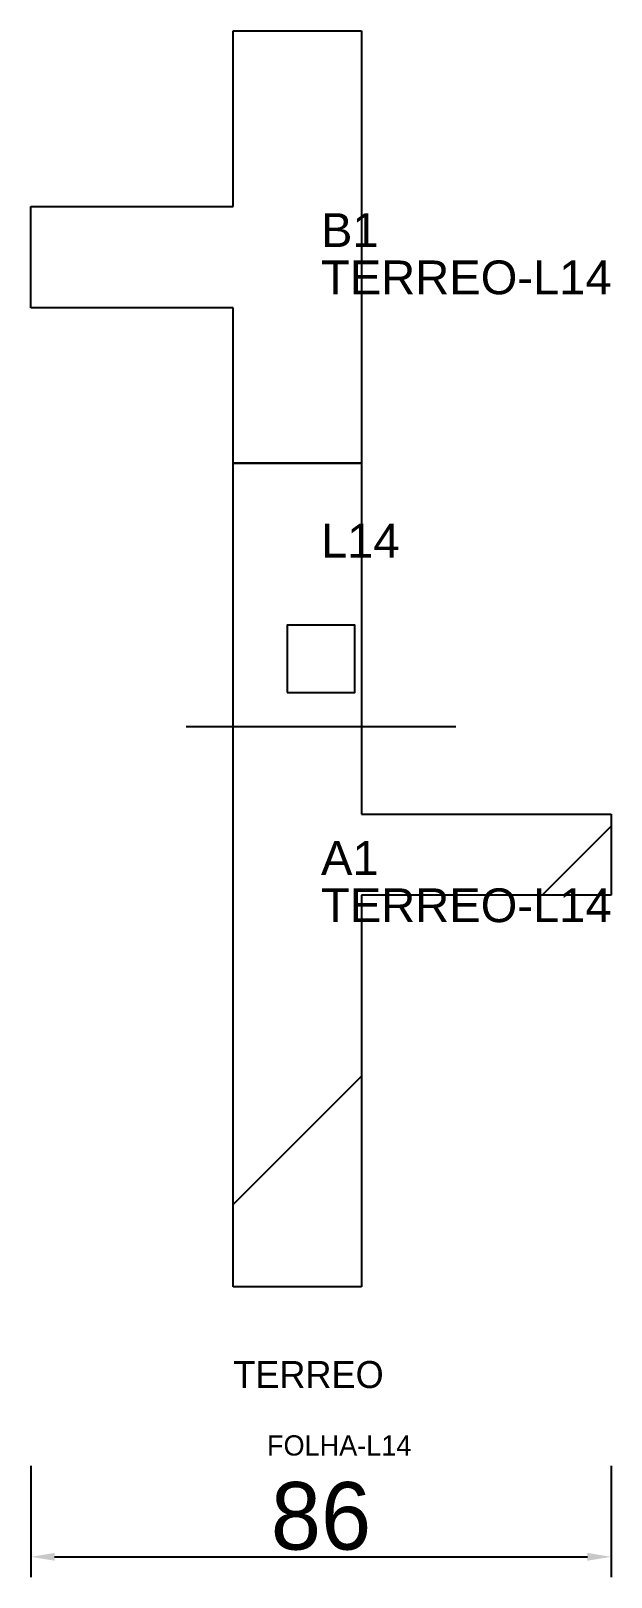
# Model space of a CAD drawing. Header units: metres. Extents: x 222 to 308, y -28 to 202.
import ezdxf

# ---------------------------------------------------------------- set-up
doc = ezdxf.new("R2010")
doc.units = ezdxf.units.M
for name, color, linetype in [('3', 3, 'CONTINUOUS'), ('AUX00', 7, 'CONTINUOUS'), ('COTA', 241, 'CONTINUOUS'), ('FOLHA', 255, 'CONTINUOUS'), ('Hachura', 251, 'CONTINUOUS'), ('NOMENCLATURA', 7, 'CONTINUOUS'), ('Nível', 160, 'CONTINUOUS'), ('Painéis', 200, 'CONTINUOUS'), ('Pilares', 5, 'CONTINUOUS'), ('SARR_2.2x7', 40, 'CONTINUOUS')]:
    doc.layers.add(name, color=color, linetype=linetype)
doc.styles.add('ARIAL', font='Arial.ttf')
doc.styles.add('STR_STANDARD', font='arial.ttf')
doc.dimstyles.new('EZ DXF', dxfattribs={"dimtxt": 10, "dimasz": 3.5, "dimexe": 3, "dimexo": 1.5, "dimgap": 1, "dimtad": 1, "dimdec": 1, "dimdsep": 46, "dimcen": 2.5, "dimazin": 3, "dimtfac": 1, "dimtmove": 0, "dimatfit": 3})

msp = doc.modelspace()

# ---------------------------------------------------------------- hatches: boundary and pattern name
at = {"layer": 'Hachura'}
h = msp.add_hatch(dxfattribs=at)
h.set_pattern_fill('ANSI31', scale=50)
h.paths.add_polyline_path([(252.2, 15.5), (252.2, 160.5), (222.2, 160.5), (222.2, 175.5), (252.2, 175.5), (252.2, 201.5), (271.2, 201.5), (271.2, 85.5), (308.2, 85.5), (308.2, 73.5), (271.2, 73.5), (271.2, 15.5)])
h = msp.add_hatch(dxfattribs=at)
h.set_pattern_fill('ANSI31', scale=50)
h.paths.add_polyline_path([(252.2, 15.5), (252.2, 160.5), (222.2, 160.5), (222.2, 175.5), (252.2, 175.5), (252.2, 201.5), (271.2, 201.5), (271.2, 85.5), (308.2, 85.5), (308.2, 73.5), (271.2, 73.5), (271.2, 15.5)])

# ---------------------------------------------------------------- linework, layer by layer
at = {"layer": '3'}
msp.add_lwpolyline([(252.2, 137.5), (271.2, 137.5)], close=True, dxfattribs=at)
msp.add_lwpolyline([(252.2, 137.5), (271.2, 137.5)], close=True, dxfattribs=at)
at = {"layer": 'Painéis', "color": 200}
for p, q in [((252.2, 175.5), (252.2, 201.5)), ((252.2, 201.5), (271.2, 201.5)), ((252.2, 175.5), (252.2, 201.5)), ((252.2, 201.5), (271.2, 201.5)), ((271.2, 201.5), (271.2, 85.5)), ((271.2, 201.5), (271.2, 85.5)), ((222.2, 160.5), (222.2, 175.5)), ((222.2, 175.5), (252.2, 175.5)), ((222.2, 160.5), (222.2, 175.5)), ((222.2, 175.5), (252.2, 175.5)), ((252.2, 160.5), (222.2, 160.5)), ((252.2, 160.5), (222.2, 160.5)), ((252.2, 15.5), (252.2, 160.5)), ((252.2, 15.5), (252.2, 160.5)), ((271.2, 85.5), (308.2, 85.5)), ((271.2, 85.5), (308.2, 85.5)), ((308.2, 85.5), (308.2, 73.5)), ((308.2, 85.5), (308.2, 73.5)), ((308.2, 73.5), (271.2, 73.5)), ((271.2, 73.5), (271.2, 15.5)), ((308.2, 73.5), (271.2, 73.5)), ((271.2, 73.5), (271.2, 15.5)), ((271.2, 15.5), (252.2, 15.5)), ((271.2, 15.5), (252.2, 15.5))]:
    msp.add_line(p, q, dxfattribs=at)
at = {"layer": 'Pilares'}
msp.add_lwpolyline([(260.2, 103.5), (270.2, 103.5), (270.2, 113.5), (260.2, 113.5)], close=True, dxfattribs=at)
msp.add_lwpolyline([(260.2, 103.5), (270.2, 103.5), (270.2, 113.5), (260.2, 113.5)], close=True, dxfattribs=at)
at = {"layer": 'SARR_2.2x7'}
msp.add_line((245.2, 98.5), (285.2, 98.5), dxfattribs=at)
msp.add_line((245.2, 98.5), (285.2, 98.5), dxfattribs=at)

# ---------------------------------------------------------------- texts
at = {"layer": '3', "style": 'STR_STANDARD'}
for s, p in [('B1', (265.2, 169.5)), ('B1', (265.2, 169.5)), ('A1', (265.2, 76.5)), ('A1', (265.2, 76.5))]:
    msp.add_text(s, height=5, dxfattribs=at).set_placement(p)
at = {"layer": 'AUX00', "style": 'STR_STANDARD'}
for p in [(265.2, 162.5), (265.2, 162.5), (265.2, 69.5), (265.2, 69.5)]:
    msp.add_text('TERREO-L14', height=5, dxfattribs=at).set_placement(p)
at = {"layer": 'FOLHA'}
msp.add_text('FOLHA-L14', height=3, dxfattribs=at).set_placement((257.2, -9.5))
msp.add_text('FOLHA-L14', height=3, dxfattribs=at).set_placement((257.2, -9.5))
at = {"layer": 'NOMENCLATURA', "insert": (265.2, 128.5), "char_height": 5, "attachment_point": 1, "style": 'ARIAL'}
msp.add_mtext('L14', dxfattribs=at)
msp.add_mtext('L14', dxfattribs=at)
at = {"layer": 'Nível'}
msp.add_text('TERREO', height=4, dxfattribs=at).set_placement((252.2, 0.5))
msp.add_text('TERREO', height=4, dxfattribs=at).set_placement((252.2, 0.5))

# ---------------------------------------------------------------- dimensions: what is measured, and where the dimension line sits
at = {"layer": 'COTA'}
msp.add_linear_dim(base=(222.2, -24.5), p1=(222.2, -9.5), p2=(308.2, -9.5), dimstyle='EZ DXF', dxfattribs=at).render()
msp.add_linear_dim(base=(222.2, -24.5), p1=(222.2, -9.5), p2=(308.2, -9.5), dimstyle='EZ DXF', dxfattribs=at).render()

doc.saveas('drawing.dxf')
